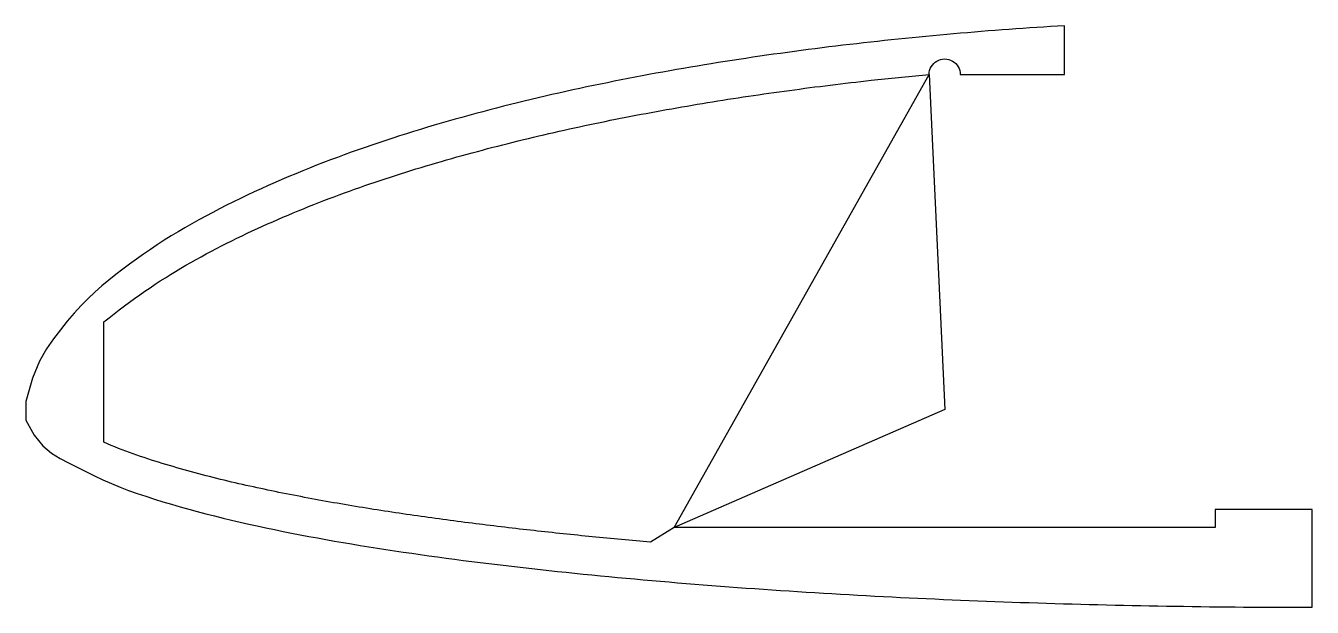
# Model space of a CAD drawing. Extents: x -4.74 to 1.89, y -1.02 to 1.98.
import ezdxf

# ---------------------------------------------------------------- set-up
doc = ezdxf.new("R2010")
doc.units = 0
doc.layers.get('0').update_dxf_attribs({"linetype": 'CONTINUOUS'})

msp = doc.modelspace()

# ---------------------------------------------------------------- linework, layer by layer
msp.add_lwpolyline([(0, 0), (-1.39389, -0.60781), (-1.51564, -0.68402), (-1.53442, -0.68236), (-1.55321, -0.68069), (-1.57199, -0.67902), (-1.59077, -0.67732), (-1.60956, -0.67562), (-1.62834, -0.6739), (-1.64712, -0.67218), (-1.66591, -0.67044), (-1.68469, -0.66868), (-1.70347, -0.66691), (-1.72225, -0.66513), (-1.74104, -0.66334), (-1.75982, -0.66153), (-1.7786, -0.65971), (-1.79739, -0.65788), (-1.81617, -0.65603), (-1.83495, -0.65417), (-1.85374, -0.65229), (-1.87252, -0.6504), (-1.8913, -0.64849), (-1.91009, -0.64657), (-1.92887, -0.64464), (-1.94765, -0.64269), (-1.96643, -0.64073), (-1.98522, -0.63875), (-2.004, -0.63676), (-2.02278, -0.63475), (-2.04157, -0.63272), (-2.06035, -0.63068), (-2.07913, -0.62863), (-2.09792, -0.62656), (-2.1167, -0.62447), (-2.13548, -0.62237), (-2.15427, -0.62025), (-2.17305, -0.61812), (-2.19183, -0.61597), (-2.21061, -0.6138), (-2.2294, -0.61162), (-2.24818, -0.60942), (-2.26696, -0.6072), (-2.28575, -0.60497), (-2.30453, -0.60271), (-2.32331, -0.60045), (-2.3421, -0.59816), (-2.36088, -0.59586), (-2.37966, -0.59354), (-2.39845, -0.59121), (-2.41723, -0.58885), (-2.43601, -0.58648), (-2.4548, -0.58409), (-2.47358, -0.58169), (-2.49236, -0.57926), (-2.51114, -0.57682), (-2.52993, -0.57436), (-2.54871, -0.57189), (-2.56749, -0.56939), (-2.58628, -0.56687), (-2.60506, -0.56434), (-2.62384, -0.56178), (-2.64263, -0.5592), (-2.66141, -0.55661), (-2.68019, -0.55399), (-2.69898, -0.55135), (-2.71776, -0.54869), (-2.73654, -0.546), (-2.75532, -0.5433), (-2.77411, -0.54057), (-2.79289, -0.53781), (-2.81167, -0.53504), (-2.83046, -0.53223), (-2.84924, -0.5294), (-2.86802, -0.52655), (-2.88681, -0.52367), (-2.90559, -0.52076), (-2.92437, -0.51783), (-2.94316, -0.51487), (-2.96194, -0.51188), (-2.98072, -0.50886), (-2.9995, -0.50581), (-3.01829, -0.50273), (-3.03707, -0.49963), (-3.05585, -0.49649), (-3.07464, -0.49332), (-3.09342, -0.49013), (-3.1122, -0.4869), (-3.13099, -0.48364), (-3.14977, -0.48035), (-3.16855, -0.47703), (-3.18734, -0.47367), (-3.20612, -0.47029), (-3.2249, -0.46687), (-3.24368, -0.46342), (-3.26247, -0.45993), (-3.28125, -0.45641), (-3.30003, -0.45286), (-3.31882, -0.44928), (-3.3376, -0.44566), (-3.35638, -0.442), (-3.37517, -0.43831), (-3.39395, -0.43459), (-3.41273, -0.43083), (-3.43152, -0.42703), (-3.4503, -0.4232), (-3.46908, -0.41932), (-3.48786, -0.41541), (-3.50665, -0.41146), (-3.52543, -0.40746), (-3.54421, -0.40341), (-3.563, -0.39932), (-3.58178, -0.39519), (-3.60056, -0.391), (-3.61935, -0.38677), (-3.63813, -0.38248), (-3.65691, -0.37813), (-3.6757, -0.37373), (-3.69448, -0.36927), (-3.71326, -0.36475), (-3.73205, -0.36017), (-3.75083, -0.35552), (-3.76961, -0.3508), (-3.78839, -0.34602), (-3.80718, -0.34116), (-3.82596, -0.33623), (-3.84474, -0.33123), (-3.86353, -0.32617), (-3.88231, -0.32103), (-3.90109, -0.31584), (-3.91988, -0.31058), (-3.93866, -0.30527), (-3.95744, -0.2999), (-3.97623, -0.29448), (-3.99501, -0.289), (-4.01379, -0.28345), (-4.03257, -0.27783), (-4.05136, -0.27211), (-4.07014, -0.26629), (-4.08892, -0.26036), (-4.10771, -0.25432), (-4.12649, -0.24815), (-4.14527, -0.24185), (-4.16406, -0.2354), (-4.18284, -0.22881), (-4.20162, -0.22205), (-4.22041, -0.21513), (-4.23919, -0.20803), (-4.25797, -0.20074), (-4.27675, -0.19323), (-4.29554, -0.18548), (-4.31432, -0.17747), (-4.3331, -0.16917), (-4.3331, 0.45121), (-4.30674, 0.47228), (-4.28038, 0.49304), (-4.25402, 0.51348), (-4.22766, 0.53355), (-4.2013, 0.55321), (-4.17494, 0.57246), (-4.14857, 0.59129), (-4.12221, 0.60971), (-4.09585, 0.62773), (-4.06949, 0.64533), (-4.04313, 0.66254), (-4.01677, 0.67935), (-3.99041, 0.69578), (-3.96405, 0.71186), (-3.93768, 0.7276), (-3.91132, 0.74302), (-3.88496, 0.75813), (-3.8586, 0.77296), (-3.83224, 0.78751), (-3.80588, 0.8018), (-3.77952, 0.81584), (-3.75316, 0.82964), (-3.72679, 0.84322), (-3.70043, 0.85658), (-3.67407, 0.86972), (-3.64771, 0.88264), (-3.62135, 0.89537), (-3.59499, 0.9079), (-3.56863, 0.92025), (-3.54227, 0.93242), (-3.5159, 0.94441), (-3.48954, 0.95624), (-3.46318, 0.9679), (-3.43682, 0.97941), (-3.41046, 0.99076), (-3.3841, 1.00197), (-3.35774, 1.01303), (-3.33137, 1.02395), (-3.30501, 1.03473), (-3.27865, 1.04536), (-3.25229, 1.05586), (-3.22593, 1.06622), (-3.19957, 1.07644), (-3.17321, 1.08652), (-3.14685, 1.09647), (-3.12048, 1.10629), (-3.09412, 1.11598), (-3.06776, 1.12554), (-3.0414, 1.13498), (-3.01504, 1.1443), (-2.98868, 1.1535), (-2.96232, 1.16258), (-2.93596, 1.17154), (-2.90959, 1.1804), (-2.88323, 1.18915), (-2.85687, 1.19778), (-2.83051, 1.20632), (-2.80415, 1.21475), (-2.77779, 1.22308), (-2.75143, 1.23132), (-2.72507, 1.23946), (-2.6987, 1.2475), (-2.67234, 1.25545), (-2.64598, 1.26331), (-2.61962, 1.27109), (-2.59326, 1.27877), (-2.5669, 1.28637), (-2.54054, 1.29389), (-2.51417, 1.30132), (-2.48781, 1.30867), (-2.46145, 1.31593), (-2.43509, 1.32312), (-2.40873, 1.33023), (-2.38237, 1.33726), (-2.35601, 1.34421), (-2.32965, 1.35109), (-2.30328, 1.35789), (-2.27692, 1.36462), (-2.25056, 1.37128), (-2.2242, 1.37787), (-2.19784, 1.38439), (-2.17148, 1.39084), (-2.14512, 1.39722), (-2.11876, 1.40354), (-2.09239, 1.40978), (-2.06603, 1.41596), (-2.03967, 1.42206), (-2.01331, 1.42811), (-1.98695, 1.43409), (-1.96059, 1.44), (-1.93423, 1.44584), (-1.90787, 1.45163), (-1.8815, 1.45735), (-1.85514, 1.46301), (-1.82878, 1.4686), (-1.80242, 1.47414), (-1.77606, 1.47961), (-1.7497, 1.48502), (-1.72334, 1.49038), (-1.69697, 1.49567), (-1.67061, 1.50091), (-1.64425, 1.50609), (-1.61789, 1.51121), (-1.59153, 1.51627), (-1.56517, 1.52128), (-1.53881, 1.52624), (-1.51245, 1.53113), (-1.48608, 1.53598), (-1.45972, 1.54077), (-1.43336, 1.54551), (-1.407, 1.55019), (-1.38064, 1.55483), (-1.35428, 1.55941), (-1.32792, 1.56394), (-1.30156, 1.56842), (-1.27519, 1.57286), (-1.24883, 1.57724), (-1.22247, 1.58158), (-1.19611, 1.58586), (-1.16975, 1.5901), (-1.14339, 1.59429), (-1.11703, 1.59844), (-1.09067, 1.60253), (-1.0643, 1.60658), (-1.03794, 1.61059), (-1.01158, 1.61454), (-0.98522, 1.61846), (-0.95886, 1.62232), (-0.9325, 1.62615), (-0.90614, 1.62993), (-0.87977, 1.63366), (-0.85341, 1.63735), (-0.82705, 1.641), (-0.80069, 1.6446), (-0.77433, 1.64816), (-0.74797, 1.65168), (-0.72161, 1.65516), (-0.69525, 1.65859), (-0.66888, 1.66199), (-0.64252, 1.66534), (-0.61616, 1.66865), (-0.5898, 1.67192), (-0.56344, 1.67514), (-0.53708, 1.67833), (-0.51072, 1.68148), (-0.48436, 1.68458), (-0.45799, 1.68765), (-0.43163, 1.69067), (-0.40527, 1.69366), (-0.37891, 1.6966), (-0.08019, 1.72629), (-0.0795, 1.73676), (-0.07746, 1.74704), (-0.07409, 1.75698), (-0.06945, 1.76638), (-0.06362, 1.77511), (-0.0567, 1.78299), (-0.04882, 1.78991), (-0.0401, 1.79574), (-0.03069, 1.80037), (-0.02075, 1.80375), (-0.01047, 1.80579), (0, 1.80648), (0.01047, 1.80579), (0.02075, 1.80375), (0.03069, 1.80037), (0.0401, 1.79574), (0.04882, 1.78991), (0.0567, 1.78299), (0.06362, 1.77511), (0.06945, 1.76638), (0.07409, 1.75698), (0.07746, 1.74704), (0.0795, 1.73676), (0.08019, 1.72629), (0.61709, 1.72629), (0.61709, 1.97774), (0.5814, 1.97558), (0.54571, 1.97336), (0.51002, 1.97108), (0.47433, 1.96874), (0.43864, 1.96634), (0.40295, 1.96388), (0.36726, 1.96136), (0.33157, 1.95878), (0.29588, 1.95613), (0.26019, 1.95342), (0.2245, 1.95065), (0.18881, 1.94781), (0.15312, 1.94491), (0.11743, 1.94194), (0.08174, 1.93891), (0.04605, 1.93582), (0.01036, 1.93266), (-0.02532, 1.92943), (-0.06101, 1.92613), (-0.0967, 1.92276), (-0.13239, 1.91933), (-0.16808, 1.91582), (-0.20377, 1.91225), (-0.23946, 1.9086), (-0.27515, 1.90489), (-0.31084, 1.9011), (-0.34653, 1.89724), (-0.38222, 1.89331), (-0.41791, 1.8893), (-0.4536, 1.88522), (-0.48929, 1.88107), (-0.52498, 1.87684), (-0.56067, 1.87254), (-0.59636, 1.86817), (-0.63205, 1.86371), (-0.66774, 1.85919), (-0.70343, 1.85458), (-0.73912, 1.8499), (-0.77481, 1.84515), (-0.8105, 1.84031), (-0.84619, 1.8354), (-0.88188, 1.83041), (-0.91757, 1.82533), (-0.95326, 1.82018), (-0.98895, 1.81494), (-1.02464, 1.80963), (-1.06033, 1.80422), (-1.09602, 1.79874), (-1.13171, 1.79316), (-1.1674, 1.7875), (-1.20309, 1.78176), (-1.23878, 1.77592), (-1.27447, 1.77), (-1.31016, 1.76399), (-1.34585, 1.75788), (-1.38154, 1.75169), (-1.41723, 1.7454), (-1.45292, 1.73901), (-1.48861, 1.73253), (-1.5243, 1.72595), (-1.55999, 1.71927), (-1.59568, 1.71248), (-1.63137, 1.7056), (-1.66706, 1.69861), (-1.70274, 1.69152), (-1.73843, 1.68431), (-1.77412, 1.677), (-1.80981, 1.66958), (-1.8455, 1.66205), (-1.88119, 1.6544), (-1.91688, 1.64664), (-1.95257, 1.63876), (-1.98826, 1.63076), (-2.02395, 1.62265), (-2.05964, 1.61441), (-2.09533, 1.60605), (-2.13102, 1.59757), (-2.16671, 1.58896), (-2.2024, 1.58022), (-2.23809, 1.57136), (-2.27378, 1.56237), (-2.30947, 1.55324), (-2.34516, 1.54399), (-2.38085, 1.53459), (-2.41654, 1.52506), (-2.45223, 1.51538), (-2.48792, 1.50556), (-2.52361, 1.49559), (-2.5593, 1.48546), (-2.59499, 1.47518), (-2.63068, 1.46474), (-2.66637, 1.45414), (-2.70206, 1.44338), (-2.73775, 1.43244), (-2.77344, 1.42134), (-2.80913, 1.41005), (-2.84482, 1.39857), (-2.88051, 1.38691), (-2.9162, 1.37505), (-2.95189, 1.36299), (-2.98758, 1.35073), (-3.02327, 1.33824), (-3.05896, 1.32554), (-3.09465, 1.31261), (-3.13034, 1.29945), (-3.16603, 1.28605), (-3.20172, 1.27241), (-3.23741, 1.25851), (-3.2731, 1.24437), (-3.30879, 1.22996), (-3.34448, 1.2153), (-3.38017, 1.20038), (-3.41585, 1.18519), (-3.45154, 1.16972), (-3.48723, 1.15398), (-3.52292, 1.13793), (-3.55861, 1.12157), (-3.5943, 1.10488), (-3.62999, 1.08784), (-3.66568, 1.07045), (-3.70137, 1.05267), (-3.73706, 1.03451), (-3.77275, 1.01593), (-3.80844, 0.99692), (-3.84413, 0.97746), (-3.87982, 0.95749), (-3.91551, 0.93698), (-3.9512, 0.91588), (-3.98689, 0.89415), (-4.02258, 0.87177), (-4.05827, 0.84872), (-4.09396, 0.82499), (-4.12965, 0.80059), (-4.16534, 0.7755), (-4.20103, 0.74971), (-4.23672, 0.72308), (-4.27241, 0.69547), (-4.3081, 0.66671), (-4.34379, 0.63666), (-4.37948, 0.60514), (-4.41517, 0.57156), (-4.45086, 0.53548), (-4.48655, 0.49651), (-4.52224, 0.45473), (-4.55793, 0.41034), (-4.59362, 0.36359), (-4.62931, 0.31271), (-4.665, 0.24898), (-4.70069, 0.16214), (-4.73638, 0.04192), (-4.73638, -0.05462), (-4.69217, -0.13228), (-4.64796, -0.18699), (-4.60376, -0.22493), (-4.55955, -0.25227), (-4.51535, -0.27516), (-4.47114, -0.29778), (-4.42693, -0.3202), (-4.38273, -0.34201), (-4.33852, -0.36274), (-4.29432, -0.382), (-4.25011, -0.39992), (-4.2059, -0.41668), (-4.1617, -0.43246), (-4.11749, -0.44742), (-4.07328, -0.46168), (-4.02908, -0.47534), (-3.98487, -0.48853), (-3.94067, -0.50135), (-3.89646, -0.5138), (-3.85225, -0.52589), (-3.80805, -0.5376), (-3.76384, -0.54893), (-3.71963, -0.55989), (-3.67543, -0.57049), (-3.63122, -0.58077), (-3.58702, -0.59076), (-3.54281, -0.60046), (-3.4986, -0.60991), (-3.4544, -0.61912), (-3.41019, -0.62812), (-3.36599, -0.63691), (-3.32178, -0.6455), (-3.27757, -0.6539), (-3.23337, -0.66212), (-3.18916, -0.67015), (-3.14495, -0.678), (-3.10075, -0.68568), (-3.05654, -0.69319), (-3.01234, -0.70053), (-2.96813, -0.7077), (-2.92392, -0.71472), (-2.87972, -0.72158), (-2.83551, -0.7283), (-2.7913, -0.73488), (-2.7471, -0.74132), (-2.70289, -0.74763), (-2.65869, -0.75382), (-2.61448, -0.75989), (-2.57027, -0.76586), (-2.52607, -0.77171), (-2.48186, -0.77746), (-2.43766, -0.78312), (-2.39345, -0.78867), (-2.34924, -0.79413), (-2.30504, -0.7995), (-2.26083, -0.80477), (-2.21662, -0.80995), (-2.17242, -0.81504), (-2.12821, -0.82003), (-2.08401, -0.82494), (-2.0398, -0.82976), (-1.99559, -0.8345), (-1.95139, -0.83915), (-1.90718, -0.84372), (-1.86298, -0.84821), (-1.81877, -0.85262), (-1.77456, -0.85695), (-1.73036, -0.86121), (-1.68615, -0.86539), (-1.64194, -0.8695), (-1.59774, -0.87354), (-1.55353, -0.87752), (-1.50933, -0.88142), (-1.46512, -0.88526), (-1.42091, -0.88903), (-1.37671, -0.89274), (-1.3325, -0.89639), (-1.28829, -0.89997), (-1.24409, -0.90349), (-1.19988, -0.90695), (-1.15568, -0.91034), (-1.11147, -0.91368), (-1.06726, -0.91695), (-1.02306, -0.92017), (-0.97885, -0.92332), (-0.93465, -0.92642), (-0.89044, -0.92946), (-0.84623, -0.93244), (-0.80203, -0.93537), (-0.75782, -0.93823), (-0.71361, -0.94104), (-0.66941, -0.9438), (-0.6252, -0.94649), (-0.581, -0.94914), (-0.53679, -0.95172), (-0.49258, -0.95425), (-0.44838, -0.95673), (-0.40417, -0.95915), (-0.35996, -0.96152), (-0.31576, -0.96384), (-0.27155, -0.9661), (-0.22735, -0.9683), (-0.18314, -0.97046), (-0.13893, -0.97256), (-0.09473, -0.97461), (-0.05052, -0.97662), (-0.00632, -0.97857), (0.03789, -0.98047), (0.0821, -0.98232), (0.1263, -0.98412), (0.17051, -0.98588), (0.21472, -0.98759), (0.25892, -0.98925), (0.30313, -0.99087), (0.34733, -0.99244), (0.39154, -0.99396), (0.43575, -0.99544), (0.47995, -0.99688), (0.52416, -0.99827), (0.56837, -0.99961), (0.61257, -1.00091), (0.65678, -1.00217), (0.70098, -1.00338), (0.74519, -1.00454), (0.7894, -1.00566), (0.8336, -1.00674), (0.87781, -1.00777), (0.92201, -1.00876), (0.96622, -1.0097), (1.01043, -1.0106), (1.05463, -1.01146), (1.09884, -1.01227), (1.14305, -1.01304), (1.18725, -1.01376), (1.23146, -1.01444), (1.27566, -1.01507), (1.31987, -1.01566), (1.36408, -1.01621), (1.40828, -1.01671), (1.45249, -1.01716), (1.4967, -1.01758), (1.5409, -1.01794), (1.58511, -1.01827), (1.62931, -1.01855), (1.67352, -1.01878), (1.71773, -1.01897), (1.76193, -1.01912), (1.80614, -1.01922), (1.85034, -1.01928), (1.89455, -1.0193), (1.89455, -0.51589), (1.39389, -0.51589), (1.39389, -0.60781), (-1.39389, -0.60781), (-0.08019, 1.72629), (0, 0), (0, 0)], close=True)

doc.saveas('drawing.dxf')
